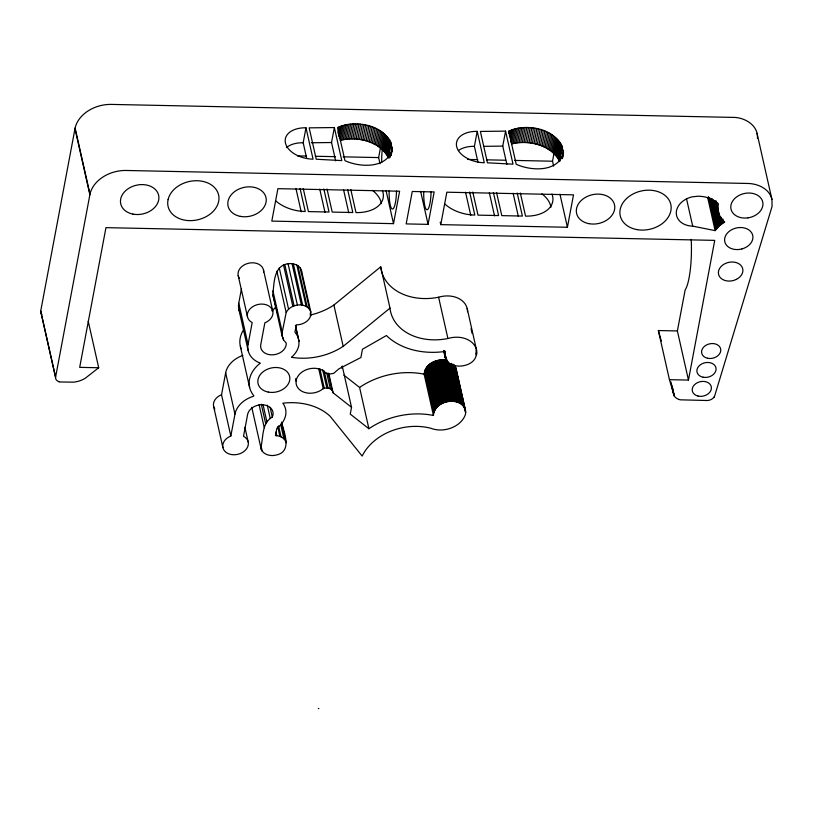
<?xml version="1.0" encoding="UTF-8"?>
<svg xmlns="http://www.w3.org/2000/svg" width="813" height="813" viewBox="0 0 813 813"><rect width="100%" height="100%" fill="white"/><g stroke="black" fill="none" stroke-linecap="round" stroke-linejoin="round"><path stroke-width="1.22" d="M281.583 422.099C284.235 433.166 292.629 451.937 275.729 455.148C269.906 456.611 261.613 454.223 260.8 447.394C263.575 437.252 261.481 423.034 272.314 417.079A12.957 9.807 -12.7 0 0 263.483 404.854A12.957 9.807 -12.7 0 0 247.609 414.488L243.514 436.276A12.957 9.807 -12.7 0 1 244.052 451.398A12.957 9.807 -12.7 0 1 224.622 451.002A12.957 9.807 -12.7 0 1 230.831 436.012L235.16 413.177A25.914 19.614 -12.7 0 1 253.402 396.297L253.849 395.758A32.866 24.878 -12.7 0 1 249.439 379.732L249.713 378.401A32.866 24.878 -12.7 0 1 259.388 363.878L260.333 363.147L259.693 362.903A25.914 19.614 -12.7 0 1 247.904 345.403L252.172 322.568A12.957 9.807 -12.7 0 1 251.634 307.436A12.957 9.807 -12.7 0 1 271.064 307.842A12.957 9.807 -12.7 0 1 264.855 322.832L260.749 344.621A12.957 9.807 -12.7 0 0 272.894 354.834A12.957 9.807 -12.7 0 0 286.237 343.076L283.534 339.915L282.162 336.186L272.863 294.895C274.083 283.707 273.514 265.536 288.076 263.747C293.402 262.945 299.956 265.038 301.521 270.729L310.83 312.019C311.907 319.936 303.31 325.007 296.308 324.824L294.946 332.09L297.751 336.297L299.032 341.257L298.808 345.413A25.914 19.614 -12.7 0 1 291.755 357.049L291.481 357.283A57.164 43.272 -12.7 0 0 343.188 346.348L389.996 308.117L380.697 266.816L333.889 305.058A57.164 43.272 -12.7 0 1 310.119 315.088M282.162 336.186L282.243 332.182L286.176 312.517L276.867 271.227M301.471 273.138L301.521 270.729M286.237 442.75C284.997 438.105 280.007 435.626 275.475 435.605L276.837 428.349C281.105 425.128 284.58 420.585 285.668 415.28A25.914 19.614 -12.7 0 0 283.026 403.441L282.843 403.197A57.154 43.262 -12.7 0 1 330.058 416.195L362.161 456.073A51.453 38.953 -12.7 0 1 431.022 428.319A23.211 17.571 -12.7 0 0 465.544 414.02C466.479 395.301 433.969 398.472 433.441 415.453L432.729 415.311A67.652 51.209 -12.7 0 0 368.899 428.725L350.251 414.112L351.531 407.303L342.232 366.013L341.826 368.167M757.421 138.393C758.519 125.05 744.129 116.95 732.3 117.387L111.371 104.41A32.388 24.522 -12.7 0 0 75.111 128.037L40.66 311.328A6.474 4.908 -12.7 0 0 41.036 313.198M392.242 149.48C389.457 125.761 356.419 118.718 337.527 127.631L344.966 160.659C359.783 167.539 386.876 168.84 392.242 149.48L391.144 155.293M563.46 153.057C560.675 129.338 527.637 122.296 508.745 131.208L516.184 164.236C531.001 171.116 558.094 172.417 563.46 153.057L562.515 158.047M88.231 321.257L98.708 367.75L85.375 378.147A14.959 11.321 -12.7 0 1 84.572 378.645L83.475 379.244A20.823 15.762 -12.7 0 1 73.383 382.161L61.005 381.988A6.474 4.908 -12.7 0 1 60.192 381.927L58.516 381.5A6.474 4.908 -12.7 0 1 55.548 377.395L89.999 194.104L75.111 128.037M351.531 407.303L333.096 392.811C332.649 388.136 326.216 386.714 322.761 388.99A16.199 12.256 -12.7 0 1 299.499 389.62A16.199 12.256 -12.7 0 1 302.914 371.439A16.199 12.256 -12.7 0 1 325.759 373.035L328.615 374.193L333.594 373.411L338.97 368.797L360.891 357.537L362.456 349.255L386.429 335.535A67.652 51.209 -12.7 0 0 444.731 351.501L445.494 351.389C440.199 372.466 480.503 369.722 475.981 350.505M241.491 288.585L238.595 304.113A25.914 19.614 -12.7 0 0 239.429 311.227M214.317 408.258A12.957 9.807 -12.7 0 1 221.522 394.722L225.851 371.887A25.914 19.614 -12.7 0 1 242.823 355.433M306.714 158.454L303.178 142.763L305.993 127.793A24.614 15.284 10.7 0 0 285.434 142.976A24.614 15.284 10.7 0 0 313.066 159.175L305.993 127.793M335.667 160.883L331.541 142.529L334.356 127.56L309.164 127.854L316.237 159.236L341.795 160.598L334.356 127.56M337.913 133.098L339.082 126.869M338.503 136.31L340.373 126.33M339.367 138.322L341.714 125.842M343.106 125.415L340.291 140.385C357.456 136.076 379.986 141.188 388.492 158.007L391.307 143.047M341.734 139.999L344.549 125.029M343.218 139.673L346.033 124.704M344.742 139.399L347.558 124.43M346.297 139.175L349.112 124.206M347.883 139.013L350.698 124.043M349.499 138.911L352.314 123.942M351.135 138.86L353.95 123.891M352.791 138.86L355.606 123.901M354.458 138.932L357.273 123.962M356.124 139.043L358.95 124.084M357.811 139.226L360.626 124.257M359.488 139.45L362.303 124.491M361.155 139.745L363.97 124.775M362.811 140.08L365.626 125.111M364.458 140.476L367.273 125.507M366.084 140.923L368.909 125.954M367.689 141.411L370.504 126.452M369.265 141.96L372.08 126.991M370.809 142.56L373.624 127.59M372.313 143.2L375.128 128.23M373.777 143.881L376.592 128.911M375.2 144.612L378.015 129.643M376.571 145.385L379.386 130.415M377.893 146.188L380.708 131.218M379.153 147.031L381.968 132.062M380.362 147.915L383.177 132.946M380.006 163.698L378.624 157.58L380.504 147.6M381.5 148.82L384.315 133.85M382.577 149.765L385.392 134.795M383.584 150.73L386.399 135.761M384.519 151.716L387.334 136.747M385.372 152.732L388.187 137.763M386.155 153.759L388.98 138.789M386.866 154.805L389.681 139.836M387.486 155.862L390.301 140.903M388.035 156.939L390.85 141.97M389.569 157.935L390.047 155.435M390.149 157L390.626 154.5M390.87 154.846L392.283 147.356M391.053 155.049L392.303 148.423M393.512 223.646L399.62 191.218L277.904 188.667L271.806 221.106L393.512 223.646L386.073 190.608M428.075 224.368L434.172 191.939L412.262 191.482L406.165 223.91L428.075 224.368L420.636 191.329M440.758 224.632L446.855 192.203L573.511 194.846L567.413 227.274L440.758 224.632L440.209 222.183M477.932 162.031L474.396 146.34L477.211 131.371A24.614 15.284 10.7 0 0 456.652 146.553A24.614 15.284 10.7 0 0 484.284 162.752L477.211 131.371M506.885 164.46L502.759 146.106L505.574 131.137L480.381 131.432L487.454 162.813L513.013 164.175L505.574 131.137M508.603 133.525L509.07 131.025M509.365 135.436L510.31 130.446M510.188 137.397L511.59 129.907M510.584 141.899L512.932 129.43M514.324 128.993L511.509 143.962C528.674 139.653 551.204 144.765 559.71 161.594L562.525 146.625M512.952 143.576L515.767 128.606M514.436 143.251L517.251 128.281M515.96 142.976L518.775 128.007M517.515 142.753L520.33 127.793M519.101 142.59L521.916 127.621M520.716 142.488L523.531 127.519M522.353 142.438L525.168 127.468M524.009 142.448L526.824 127.478M525.676 142.509L528.491 127.539M527.342 142.621L530.167 127.661M529.029 142.803L531.844 127.834M530.706 143.027L533.521 128.068M532.373 143.322L535.188 128.352M534.029 143.657L536.844 128.688M535.676 144.053L538.491 129.084M537.302 144.501L540.127 129.531M538.907 144.999L541.722 130.029M540.482 145.537L543.297 130.568M542.027 146.137L544.842 131.167M543.531 146.777L546.346 131.808M544.995 147.458L547.81 132.489M546.417 148.19L549.232 133.22M547.789 148.962L550.604 133.993M549.11 149.765L551.925 134.795M550.371 150.608L553.186 135.639M551.58 151.492L554.395 136.523M552.718 152.397L555.533 137.427M553.795 153.342L556.61 138.373M553.633 166.106L552.525 161.218L554.171 152.478M554.801 154.307L557.616 139.338M555.736 155.293L558.551 140.324M556.59 156.309L559.405 141.34M557.383 157.336L560.198 142.366M558.084 158.383L560.899 143.413M558.704 159.439L561.519 144.48M559.253 160.517L562.068 145.547M562.088 158.423L563.5 150.933M562.271 158.637L563.521 152.001M677.381 330.942L658.357 330.545L669.434 379.681L688.459 380.078L677.381 330.942L685.135 289.997A38.861 7.886 -88.8 0 0 691.192 239.378M688.459 380.078L714.729 240.374L105.954 227.65L79.684 367.354L98.708 367.75M433.441 415.453L424.132 374.163C425.036 363.645 437.353 358.096 446.754 360.433M714.058 397.059L713.682 397.547L714.221 396.815A6.85 5.183 -12.7 0 0 714.495 396.297L714.556 396.175A6.626 5.01 -12.7 0 0 714.749 395.657L772.076 206.4L771.933 199.429L757.045 133.362M715.135 230.628L719.332 225.862L724.708 221.979A29.227 22.124 -12.7 0 1 718.479 203.931A30.305 22.937 -12.7 0 0 698.326 196.207L692.31 196.817A19.431 14.715 -12.7 0 0 676.284 213.118A19.431 14.715 -12.7 0 0 692.696 226.136L715.135 230.628L707.686 197.6M286.176 312.517C290.576 303.493 307.121 301.45 310.83 312.019M311.379 142.763L331.541 142.529M483.857 146.33L502.759 146.106M297.487 155.883L306.359 156.066M315.241 156.259L335.525 156.675M343.127 156.838L378.624 157.58M467.668 159.439L477.8 159.653M486.662 159.836L505.666 160.232M514.527 160.415L552.525 161.218M424.132 374.163L423.421 374.021A67.652 51.209 -12.7 0 0 359.59 387.435L343.889 375.128M318.3 708.469L318.859 708.601M59.4 381.785L58.516 381.5M678.906 399.427L679.079 399.488A10.223 7.734 -12.7 0 0 679.617 399.64L679.8 399.681A9.41 7.124 -12.7 0 0 680.522 399.833L706.873 400.494A6.646 5.03 -12.7 0 0 707.716 400.474L707.879 400.453A7.266 5.498 -12.7 0 0 713.662 397.537M456.378 370.128L454.589 365.332L463.898 406.622M678.916 399.407A11.077 8.384 -12.7 0 1 674.434 396.236L674.353 396.104A9.126 6.911 -12.7 0 1 674.119 395.718L669.434 379.681M272.863 294.895L277.507 313.198M658.357 330.545L661.345 341.013M771.933 199.429C769.464 188.555 757.421 183.423 747.188 183.453L126.259 170.476A32.388 24.522 -12.7 0 0 89.999 194.104M722.828 218.982L723.651 222.65M721.121 217.274L722.503 223.392M716.162 200.933L721.395 224.175M714.82 200.526L720.338 224.998M713.54 200.171L719.332 225.862M712.036 198.616L718.377 226.756M710.857 198.321L717.473 227.681M709.739 198.047L716.629 228.636M708.408 196.594L715.857 229.622M686.629 199.226L692.696 226.136M672.493 387.638L674.434 396.236M670.949 381.937L674.119 395.718M671.619 385.23L673.835 395.057M559.974 194.246L567.413 227.274M520.35 193.057L525.554 216.126A32.388 20.112 10.7 0 0 551.946 193.982M517.18 192.986L522.383 216.065L501.773 215.628L496.57 192.559M513.115 193.25L518.318 216.329M493.4 192.488L498.603 215.567L477.993 215.14L472.79 192.061M489.335 192.752L494.538 215.831M469.619 192L474.822 215.069A32.388 20.112 10.7 0 1 445.036 204.175M465.554 192.254L470.757 215.333M467.15 308.412L476.581 350.24M471.052 328.645L472.15 333.503M475.93 353.015L476.469 355.444M456.022 368.238L465.605 410.778M455.575 367.029L465.717 412.059M455.29 366.45L465.697 412.709M454.955 365.88L464.823 409.722M454.457 366.023L463.481 406.094M380.697 266.816A51.453 38.953 -12.7 0 0 438.603 297.223L447.912 338.513A23.211 17.571 -12.7 0 1 476.804 354.143M453.735 364.295L463.044 405.585M453.522 365.027L462.556 405.098M453.014 364.559L462.038 404.64M452.455 364.122L461.489 404.203M452.15 364.925L460.91 403.787M451.256 363.33L460.29 403.411M450.89 364.183L459.65 403.055M450.219 363.858L458.979 402.72M449.518 363.563L458.278 402.425M448.532 362.08L457.556 402.161M447.79 361.846L456.815 401.927M446.611 358.98L447.15 361.409M445.656 356.023L456.063 401.724M444.172 350.494L444.996 354.133M445.554 356.683L446.378 360.332M444.122 351.145L446.052 359.763M443.827 350.586L445.758 359.183M445.971 360.261L455.28 401.551M443.776 351.277L445.311 357.974M445.178 360.129L454.487 401.419M444.376 360.027L453.674 401.317M443.552 359.956L452.861 401.246M442.729 359.925L452.038 401.216M441.896 359.925L451.205 401.216M441.063 359.956L450.361 401.246M440.219 360.027L449.528 401.317M439.386 360.129L448.685 401.419M438.542 360.261L447.851 401.551M437.719 360.433L447.018 401.724M436.896 360.637L446.195 401.927M436.083 360.87L445.382 402.161M435.28 361.135L444.579 402.425M434.488 361.429L443.796 402.72M433.715 361.755L443.024 403.045M432.963 362.11L442.272 403.4M432.231 362.496L441.53 403.787M431.52 362.903L440.829 404.193M430.829 363.34L440.138 404.63M430.168 363.807L439.477 405.098M429.538 364.285L438.847 405.575M428.939 364.793L438.237 406.083M428.37 365.322L437.668 406.612M427.831 365.87L437.13 407.161M427.323 366.439L436.632 407.73M426.855 367.019L436.164 408.309M426.429 367.618L435.727 408.909M426.032 368.228L435.341 409.518M425.677 368.848L434.985 410.138M425.362 369.478L434.67 410.768M425.087 370.118L434.396 411.408M424.864 370.758L434.162 412.049M424.671 371.409L433.979 412.699M350.799 189.51L355.992 212.589A32.388 20.112 10.7 0 0 382.384 190.445M347.629 189.449L352.822 212.518L332.212 212.091L327.019 189.012M343.553 189.714L348.757 212.782M323.848 188.951L329.041 212.02L308.432 211.593L303.239 188.514M319.773 189.216L324.976 212.284M359.59 387.435L368.899 428.725M333.889 305.058L343.188 346.348M300.068 188.453L305.261 211.522A32.388 20.112 10.7 0 1 275.475 200.628M295.993 188.718L301.196 211.787M328.828 373.543L333.096 392.811M328.147 373.025L331.978 390.027M326.724 372.943L330.281 388.736M324.204 371.033L328.035 388.035M300.241 267.904L309.55 309.194M310.21 313.208L310.749 315.637M322.68 369.712L326.785 387.933M297.853 265.638L307.162 306.928M296.847 265.048L306.155 306.338M319.875 368.828L324.255 388.258M318.828 369.183L323.208 388.614M293.351 263.849L302.66 305.139M292.07 263.666L301.379 304.956M288.076 263.747L297.385 305.038M284.794 264.55L294.103 305.84M283.544 265.048L292.853 306.338M295.475 325.464L299.032 341.257M295.556 326.582L297.751 336.297M279.266 267.904L288.574 309.194M295.556 378.706L296.105 381.134M272.934 290.891L282.243 332.182M282.985 337.486L283.534 339.915M263.473 269.936L272.782 311.227M281.644 423.075L285.749 441.286M280.607 424.142L283.889 438.715M278.564 425.88L281.024 436.815M277.7 426.642L279.896 436.357M275.963 432.038L276.786 435.687M270.119 407.364L272.314 417.079M238.189 275.597L247.498 316.887M267.243 405.138L270.262 418.502M263.087 404.854L266.918 421.856M238.737 303.198L248.046 344.488M261.319 404.305L265.699 423.746M238.839 309.255L248.148 350.555M259.073 404.64L264.276 427.719M240.343 346.287L249.652 387.577M261.136 446.378L262.233 451.235M251.766 407.323L261.247 449.396M244.906 427.384L248.189 441.957M225.648 372.801L234.957 414.091M221.522 394.722L230.831 436.012M213.595 406.327L222.904 447.617M74.979 128.698L89.867 194.754M40.701 310.932L55.569 377.13M40.66 311.196L55.548 377.395M372.384 190.323A32.388 20.112 10.7 0 1 381.368 203.667M41.91 314.367A6.474 4.908 -12.7 0 1 41.158 313.432M431.083 191.827A18.14 3.679 -88.8 0 1 426.998 209.764A18.14 3.679 -88.8 0 1 423.725 191.441M541.936 193.86A32.388 20.112 10.7 0 1 550.929 207.203M286.44 147.58A24.614 15.284 10.7 0 1 303.178 142.763M458.39 150.578A24.614 15.284 10.7 0 1 474.396 146.34M381.744 162.387A18.14 3.679 -88.8 0 1 382.415 148.647M396.52 191.106A18.14 3.679 -88.8 0 1 392.445 209.043A18.14 3.679 -88.8 0 1 389.163 190.72M447.912 338.513A51.453 38.953 -12.7 0 1 389.996 308.117M214.876 409.142A12.957 9.807 -12.7 0 1 214.581 408.705M241.126 348.777A32.866 24.878 -12.7 0 1 240.13 338.442L240.404 337.11A32.866 24.878 -12.7 0 1 243.849 329.387M240.282 313.117A25.914 19.614 -12.7 0 1 239.825 312.182M239.469 278.412A12.957 9.807 -12.7 0 1 248.036 263.351A12.957 9.807 -12.7 0 1 263.646 271.989M275.892 306.43A12.957 9.807 -12.7 0 1 271.776 310.84M438.603 297.223A23.211 17.571 -12.7 0 1 467.546 311.725M168.078 199.663L167.885 200.709A25.914 19.614 -12.7 0 0 189.632 220.638A25.914 19.614 -12.7 0 0 218.606 201.695L218.799 200.648A25.914 19.614 -12.7 0 0 197.051 180.72A25.914 19.614 -12.7 0 0 168.078 199.663M736.395 279.377L735.816 279.652A12.398 9.38 -12.7 0 1 720.348 277.67A12.398 9.38 -12.7 0 1 722.594 265.14A12.398 9.38 -12.7 0 1 738.692 263.636L739.159 263.93A12.398 9.38 -12.7 0 1 736.395 279.377M741.944 248.93L741.212 249.113A14.329 10.843 -12.7 0 1 725.348 236.227A14.329 10.843 -12.7 0 1 749.291 230.231A14.329 10.843 -12.7 0 1 741.944 248.93M747.99 217.854L747.147 217.955A16.27 12.317 -12.7 0 1 732.655 201.035A16.27 12.317 -12.7 0 1 760.368 197.508A16.27 12.317 -12.7 0 1 747.99 217.854M703.133 377.232A9.715 7.358 -12.8 0 0 715.968 367.822A9.715 7.358 -12.8 0 0 700.359 364.793A9.715 7.358 -12.8 0 0 703.133 377.232M132.956 214.114A19.431 14.715 -12.7 0 0 158.637 195.313A19.431 14.715 -12.7 0 0 127.417 189.246A19.431 14.715 -12.7 0 0 132.956 214.114M698.062 396.073A9.715 7.358 -12.8 0 0 711.345 387.049A9.715 7.358 -12.8 0 0 695.999 383.492A9.715 7.358 -12.8 0 0 698.062 396.073M636.589 229.54A25.914 19.614 -12.7 0 0 670.816 204.47A25.914 19.614 -12.7 0 0 629.191 196.38A25.914 19.614 -12.7 0 0 636.589 229.54M240.302 216.36A19.431 14.715 -12.7 0 0 265.973 197.549A19.431 14.715 -12.7 0 0 234.764 191.492A19.431 14.715 -12.7 0 0 240.302 216.36M588.836 223.646A19.431 14.715 -12.7 0 0 614.516 204.835A19.431 14.715 -12.7 0 0 583.297 198.768A19.431 14.715 -12.7 0 0 588.836 223.646M707.442 358.228A9.715 7.358 -12.8 0 0 720.714 349.214A9.715 7.358 -12.8 0 0 705.369 345.647A9.715 7.358 -12.8 0 0 707.442 358.228M268.249 392.09A16.199 12.256 -12.7 0 0 289.641 376.419A16.199 12.256 -12.7 0 0 263.636 371.368A16.199 12.256 -12.7 0 0 268.249 392.09"/></g></svg>
